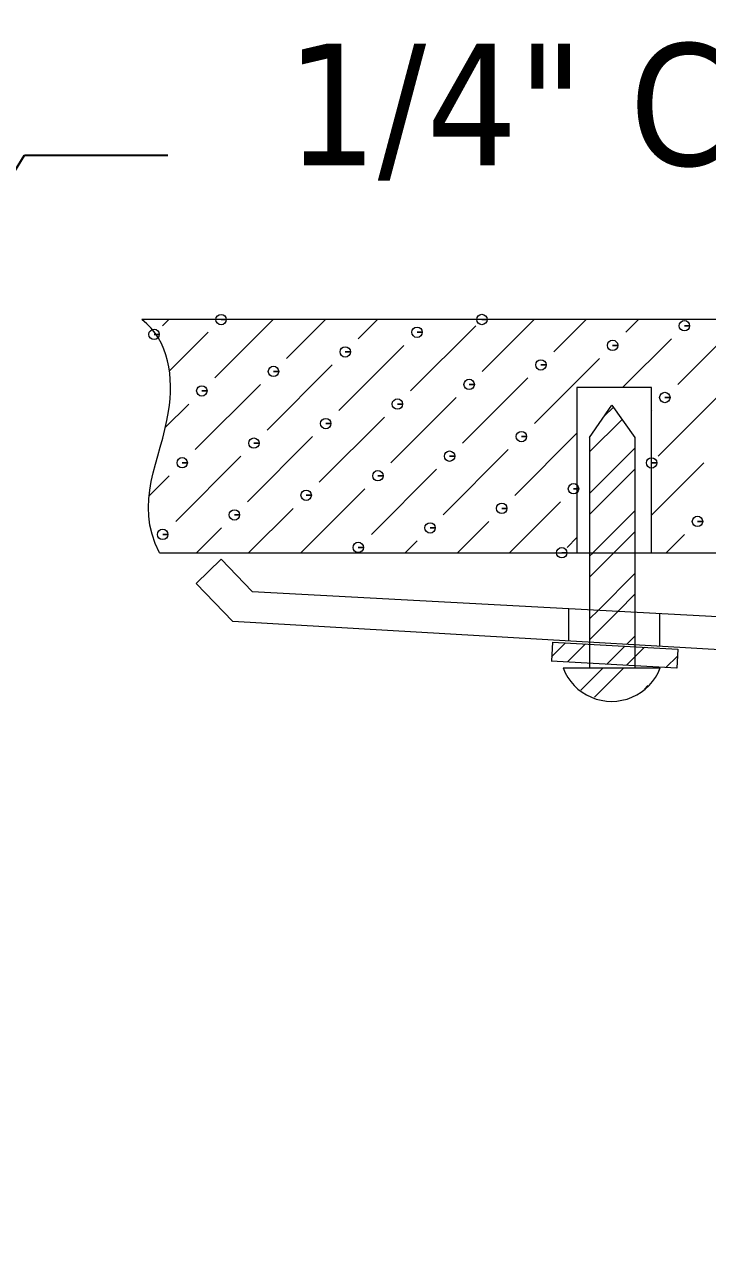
# Model space of a CAD drawing. Header units: millimetres. Extents: x 307 to 1784, y 295 to 1332.
# Drawn here: x 743.2 to 771.8, y 804 to 855.9 of the extents above; entities that cross this region are included whole.
import ezdxf

# ---------------------------------------------------------------- set-up
doc = ezdxf.new("R2010")
doc.units = ezdxf.units.MM
doc.linetypes.add('ACAD_ISO02W100', pattern=[15, 12, -3])
for name, color, linetype, lineweight in [('尺寸標注', 1, 'Continuous', 30), ('文字', 3, 'Continuous', 30), ('細實線', 1, 'Continuous', 13), ('虚线', 2, 'ACAD_ISO02W100', 30)]:
    doc.layers.add(name, color=color, linetype=linetype, lineweight=lineweight)
doc.styles.add('DIM', font='txt.shx', dxfattribs={"width": 0.7, "bigfont": 'chineset.shx'})
doc.styles.get("Standard").update_dxf_attribs({"font": 'arial.ttf'})
doc.dimstyles.new('mm+in', dxfattribs={"dimscale": 3, "dimtxt": 5, "dimasz": 3.5, "dimexe": 1.25, "dimexo": 0.625, "dimgap": 2, "dimtad": 1, "dimtoh": 1, "dimtxsty": 'DIM', "dimcen": 0, "dimclrd": 1, "dimclre": 256, "dimclrt": 3, "dimadec": 0, "dimazin": 0, "dimtfac": 1, "dimtmove": 0, "dimatfit": 3, "dimfxl": 1, "dimlwd": -1, "dimarcsym": 0})
doc.dimstyles.new('mm+in(开孔纸尺寸)', dxfattribs={"dimscale": 3, "dimtxt": 3.8, "dimasz": 2, "dimexe": 1.25, "dimexo": 0.625, "dimgap": 2, "dimtad": 1, "dimtxsty": 'DIM', "dimcen": 0, "dimclrd": 256, "dimclre": 256, "dimclrt": 3, "dimadec": 0, "dimazin": 0, "dimtfac": 1, "dimtmove": 0, "dimatfit": 1, "dimfxl": 1, "dimlwd": -1, "dimarcsym": 0})

# ---------------------------------------------------------------- blocks, each defined once
blk = doc.blocks.new('*D25')
at = {"layer": 'Defpoints', "color": 0}
for p in [(689.032, 971.518), (1474.332, 971.518), (1474.332, 622.848)]:
    blk.add_point(p, dxfattribs=at)
at = {"layer": '尺寸標注', "lineweight": -2}
for p, q in [((689.032, 969.643), (689.032, 619.098)), ((1474.332, 969.643), (1474.332, 619.098))]:
    blk.add_line(p, q, dxfattribs=at)
at = {"layer": '尺寸標注'}
blk.add_line((695.032, 622.848), (1468.332, 622.848), dxfattribs=at)
for points in [[(695.032, 623.848), (695.032, 621.848), (689.032, 622.848)], [(1468.332, 621.848), (1468.332, 623.848), (1474.332, 622.848)]]:
    blk.add_solid(points, dxfattribs=at)
at = {"layer": '尺寸標注', "color": 3, "insert": (1081.682, 635.498), "char_height": 11.4, "attachment_point": 5, "style": 'DIM'}
blk.add_mtext('785,3mm [30 15/16"]', dxfattribs=at)
blk = doc.blocks.new('*D26')
at = {"layer": 'Defpoints', "color": 0}
for p in [(695.382, 971.518), (1467.982, 971.518), (1467.982, 651.77)]:
    blk.add_point(p, dxfattribs=at)
at = {"layer": '尺寸標注', "lineweight": -2}
for p, q in [((695.382, 969.643), (695.382, 648.02)), ((1467.982, 969.643), (1467.982, 648.02))]:
    blk.add_line(p, q, dxfattribs=at)
at = {"layer": '尺寸標注'}
blk.add_line((701.382, 651.77), (1461.982, 651.77), dxfattribs=at)
for points in [[(701.382, 652.77), (701.382, 650.77), (695.382, 651.77)], [(1461.982, 650.77), (1461.982, 652.77), (1467.982, 651.77)]]:
    blk.add_solid(points, dxfattribs=at)
at = {"layer": '尺寸標注', "color": 3, "insert": (1081.682, 664.42), "char_height": 11.4, "attachment_point": 5, "style": 'DIM'}
blk.add_mtext('772,6mm [30 7/16"]', dxfattribs=at)
blk = doc.blocks.new('*D27')
at = {"layer": 'Defpoints', "color": 0}
for p in [(1088.302, 1188.968), (601.869, 754.068), (1088.302, 754.068)]:
    blk.add_point(p, dxfattribs=at)
at = {"layer": '尺寸標注', "lineweight": -2}
for p, q in [((1086.427, 1188.968), (598.119, 1188.968)), ((1086.427, 754.068), (598.119, 754.068))]:
    blk.add_line(p, q, dxfattribs=at)
at = {"layer": '尺寸標注'}
blk.add_line((601.869, 1182.968), (601.869, 760.068), dxfattribs=at)
for points in [[(602.869, 1182.968), (600.869, 1182.968), (601.869, 1188.968)], [(600.869, 760.068), (602.869, 760.068), (601.869, 754.068)]]:
    blk.add_solid(points, dxfattribs=at)
at = {"layer": '尺寸標注', "color": 3, "insert": (589.219, 971.518), "char_height": 11.4, "attachment_point": 5, "rotation": 90, "style": 'DIM'}
blk.add_mtext('434,9mm [17 1/8"]', dxfattribs=at)
blk = doc.blocks.new('*D28')
at = {"layer": 'Defpoints', "color": 0}
for p in [(1081.682, 1182.618), (629.142, 760.418), (1081.682, 760.418)]:
    blk.add_point(p, dxfattribs=at)
at = {"layer": '尺寸標注', "lineweight": -2}
for p, q in [((1079.807, 1182.618), (625.392, 1182.618)), ((1079.807, 760.418), (625.392, 760.418))]:
    blk.add_line(p, q, dxfattribs=at)
at = {"layer": '尺寸標注'}
blk.add_line((629.142, 1176.618), (629.142, 766.418), dxfattribs=at)
for points in [[(630.142, 1176.618), (628.142, 1176.618), (629.142, 1182.618)], [(628.142, 766.418), (630.142, 766.418), (629.142, 760.418)]]:
    blk.add_solid(points, dxfattribs=at)
at = {"layer": '尺寸標注', "color": 3, "insert": (616.492, 971.518), "char_height": 11.4, "attachment_point": 5, "rotation": 90, "style": 'DIM'}
blk.add_mtext('422,2mm [16 5/8"]', dxfattribs=at)
blk = doc.blocks.new('*D30')
at = {"layer": 'Defpoints', "color": 0}
for p in [(715.382, 969.015), (1081.682, 805.4), (1081.682, 712.267)]:
    blk.add_point(p, dxfattribs=at)
at = {"layer": '尺寸標注', "lineweight": -2}
for p, q in [((715.382, 967.14), (715.382, 708.517)), ((1081.682, 803.525), (1081.682, 708.517))]:
    blk.add_line(p, q, dxfattribs=at)
at = {"layer": '尺寸標注'}
blk.add_line((721.382, 712.267), (1075.682, 712.267), dxfattribs=at)
for points in [[(721.382, 713.267), (721.382, 711.267), (715.382, 712.267)], [(1075.682, 711.267), (1075.682, 713.267), (1081.682, 712.267)]]:
    blk.add_solid(points, dxfattribs=at)
at = {"layer": '尺寸標注', "color": 3, "insert": (898.532, 724.917), "char_height": 11.4, "attachment_point": 5, "style": 'DIM'}
blk.add_mtext('366,3mm [14 7/16"]', dxfattribs=at)
blk = doc.blocks.new('*D37')
at = {"layer": 'Defpoints', "color": 0}
for p in [(1081.682, 1176.178), (659.813, 766.678), (1081.682, 766.678)]:
    blk.add_point(p, dxfattribs=at)
at = {"layer": '尺寸標注', "lineweight": -2}
for p, q in [((1079.807, 1176.178), (656.063, 1176.178)), ((1079.807, 766.678), (656.063, 766.678))]:
    blk.add_line(p, q, dxfattribs=at)
at = {"layer": '尺寸標注'}
blk.add_line((659.813, 1170.178), (659.813, 772.678), dxfattribs=at)
for points in [[(660.813, 1170.178), (658.813, 1170.178), (659.813, 1176.178)], [(658.813, 772.678), (660.813, 772.678), (659.813, 766.678)]]:
    blk.add_solid(points, dxfattribs=at)
at = {"layer": '尺寸標注', "color": 3, "insert": (647.163, 971.428), "char_height": 11.4, "attachment_point": 5, "rotation": 90, "style": 'DIM'}
blk.add_mtext('409,5mm [16 1/8"]', dxfattribs=at)
blk = doc.blocks.new('*D38')
at = {"layer": 'Defpoints', "color": 0}
for p in [(701.732, 971.428), (1461.632, 971.428), (1461.632, 678.866)]:
    blk.add_point(p, dxfattribs=at)
at = {"layer": '尺寸標注', "lineweight": -2}
for p, q in [((701.732, 969.553), (701.732, 675.116)), ((1461.632, 969.553), (1461.632, 675.116))]:
    blk.add_line(p, q, dxfattribs=at)
at = {"layer": '尺寸標注'}
blk.add_line((707.732, 678.866), (1455.632, 678.866), dxfattribs=at)
for points in [[(707.732, 679.866), (707.732, 677.866), (701.732, 678.866)], [(1455.632, 677.866), (1455.632, 679.866), (1461.632, 678.866)]]:
    blk.add_solid(points, dxfattribs=at)
at = {"layer": '尺寸標注', "color": 3, "insert": (1081.682, 691.516), "char_height": 11.4, "attachment_point": 5, "style": 'DIM'}
blk.add_mtext('759,9mm [29 15/16"]', dxfattribs=at)

msp = doc.modelspace()

# ---------------------------------------------------------------- linework, layer by layer
msp.add_arc((790.493, 854.457), 97.45, 183.92536, 266.30008)
at = {"layer": '文字'}
msp.add_lwpolyline([(1378.339, 1173.062, 0.016145), (1281.882, 1176.178), (881.482, 1176.178, 0.016145), (785.024, 1173.062, 0.375749), (705.942, 1094.291, 0.034269), (705.942, 848.565, 0.375749), (785.024, 769.793, 0.016145), (881.482, 766.678), (1281.882, 766.678, 0.016145), (1378.339, 769.793, 0.375749), (1457.421, 848.565, 0.034269), (1457.421, 1094.291, 0.375749)], format="xyb", close=True, dxfattribs=at)
at = {"layer": '細實線', "lineweight": 9}
for points, knots in [([(748.826, 833.733), (747.723, 835.856), (748.888, 837.605), (749.206, 839.657), (749.206, 839.657), (749.424, 841.067), (749.241, 842.62), (748.091, 843.507)], [0, 0, 0, 0, 0.333333, 0.333333, 0.333333, 0.333333, 1, 1, 1, 1]), ([(751.404, 843.508), (751.404, 843.508), (751.622, 843.508), (751.622, 843.508), (751.622, 843.508), (751.622, 843.629), (751.524, 843.726), (751.404, 843.726), (751.404, 843.726), (751.284, 843.726), (751.185, 843.629), (751.185, 843.508), (751.185, 843.508), (751.185, 843.388), (751.284, 843.29), (751.404, 843.29), (751.404, 843.29), (751.524, 843.29), (751.622, 843.388), (751.622, 843.508), (751.622, 843.508), (751.622, 843.508), (751.404, 843.508), (751.404, 843.508)], [0, 0, 0, 0, 0.142857, 0.142857, 0.142857, 0.142857, 0.285714, 0.285714, 0.285714, 0.285714, 0.428571, 0.428571, 0.428571, 0.428571, 0.571429, 0.571429, 0.571429, 0.571429, 0.714286, 0.714286, 0.714286, 0.714286, 1, 1, 1, 1]), ([(762.335, 843.509), (762.335, 843.509), (762.553, 843.509), (762.553, 843.509), (762.553, 843.509), (762.553, 843.629), (762.455, 843.727), (762.335, 843.727), (762.335, 843.727), (762.215, 843.727), (762.117, 843.629), (762.117, 843.509), (762.117, 843.509), (762.117, 843.389), (762.215, 843.291), (762.335, 843.291), (762.335, 843.291), (762.455, 843.291), (762.553, 843.389), (762.553, 843.509), (762.553, 843.509), (762.553, 843.509), (762.335, 843.509), (762.335, 843.509)], [0, 0, 0, 0, 0.142857, 0.142857, 0.142857, 0.142857, 0.285714, 0.285714, 0.285714, 0.285714, 0.428571, 0.428571, 0.428571, 0.428571, 0.571429, 0.571429, 0.571429, 0.571429, 0.714286, 0.714286, 0.714286, 0.714286, 1, 1, 1, 1]), ([(770.819, 843.249), (770.819, 843.249), (771.038, 843.249), (771.038, 843.249), (771.038, 843.249), (771.038, 843.369), (770.94, 843.467), (770.819, 843.467), (770.819, 843.467), (770.7, 843.467), (770.602, 843.369), (770.602, 843.249), (770.602, 843.249), (770.602, 843.128), (770.7, 843.031), (770.819, 843.031), (770.819, 843.031), (770.94, 843.031), (771.038, 843.128), (771.038, 843.249), (771.038, 843.249), (771.038, 843.249), (770.819, 843.249), (770.819, 843.249)], [0, 0, 0, 0, 0.142857, 0.142857, 0.142857, 0.142857, 0.285714, 0.285714, 0.285714, 0.285714, 0.428571, 0.428571, 0.428571, 0.428571, 0.571429, 0.571429, 0.571429, 0.571429, 0.714286, 0.714286, 0.714286, 0.714286, 1, 1, 1, 1]), ([(748.598, 842.888), (748.598, 842.888), (748.816, 842.888), (748.816, 842.888), (748.816, 842.888), (748.816, 843.008), (748.718, 843.106), (748.598, 843.106), (748.598, 843.106), (748.478, 843.106), (748.38, 843.008), (748.38, 842.888), (748.38, 842.888), (748.38, 842.768), (748.478, 842.67), (748.598, 842.67), (748.598, 842.67), (748.718, 842.67), (748.816, 842.768), (748.816, 842.888), (748.816, 842.888), (748.816, 842.888), (748.598, 842.888), (748.598, 842.888)], [0, 0, 0, 0, 0.142857, 0.142857, 0.142857, 0.142857, 0.285714, 0.285714, 0.285714, 0.285714, 0.428571, 0.428571, 0.428571, 0.428571, 0.571429, 0.571429, 0.571429, 0.571429, 0.714286, 0.714286, 0.714286, 0.714286, 1, 1, 1, 1]), ([(759.616, 842.975), (759.616, 842.975), (759.834, 842.975), (759.834, 842.975), (759.834, 842.975), (759.834, 843.095), (759.736, 843.193), (759.616, 843.193), (759.616, 843.193), (759.496, 843.193), (759.398, 843.095), (759.398, 842.975), (759.398, 842.975), (759.398, 842.855), (759.496, 842.757), (759.616, 842.757), (759.616, 842.757), (759.736, 842.757), (759.834, 842.855), (759.834, 842.975), (759.834, 842.975), (759.834, 842.975), (759.616, 842.975), (759.616, 842.975)], [0, 0, 0, 0, 0.142857, 0.142857, 0.142857, 0.142857, 0.285714, 0.285714, 0.285714, 0.285714, 0.428571, 0.428571, 0.428571, 0.428571, 0.571429, 0.571429, 0.571429, 0.571429, 0.714286, 0.714286, 0.714286, 0.714286, 1, 1, 1, 1]), ([(767.813, 842.427), (767.813, 842.427), (768.031, 842.427), (768.031, 842.427), (768.031, 842.427), (768.031, 842.547), (767.933, 842.645), (767.813, 842.645), (767.813, 842.645), (767.693, 842.645), (767.595, 842.547), (767.595, 842.427), (767.595, 842.427), (767.595, 842.307), (767.693, 842.209), (767.813, 842.209), (767.813, 842.209), (767.933, 842.209), (768.031, 842.307), (768.031, 842.427), (768.031, 842.427), (768.031, 842.427), (767.813, 842.427), (767.813, 842.427)], [0, 0, 0, 0, 0.142857, 0.142857, 0.142857, 0.142857, 0.285714, 0.285714, 0.285714, 0.285714, 0.428571, 0.428571, 0.428571, 0.428571, 0.571429, 0.571429, 0.571429, 0.571429, 0.714286, 0.714286, 0.714286, 0.714286, 1, 1, 1, 1]), ([(756.609, 842.153), (756.609, 842.153), (756.827, 842.153), (756.827, 842.153), (756.827, 842.153), (756.827, 842.273), (756.73, 842.371), (756.609, 842.371), (756.609, 842.371), (756.489, 842.371), (756.391, 842.273), (756.391, 842.153), (756.391, 842.153), (756.391, 842.033), (756.489, 841.935), (756.609, 841.935), (756.609, 841.935), (756.73, 841.935), (756.827, 842.033), (756.827, 842.153), (756.827, 842.153), (756.827, 842.153), (756.609, 842.153), (756.609, 842.153)], [0, 0, 0, 0, 0.142857, 0.142857, 0.142857, 0.142857, 0.285714, 0.285714, 0.285714, 0.285714, 0.428571, 0.428571, 0.428571, 0.428571, 0.571429, 0.571429, 0.571429, 0.571429, 0.714286, 0.714286, 0.714286, 0.714286, 1, 1, 1, 1]), ([(753.603, 841.335), (753.603, 841.335), (753.821, 841.335), (753.821, 841.335), (753.821, 841.335), (753.821, 841.456), (753.723, 841.554), (753.603, 841.554), (753.603, 841.554), (753.483, 841.554), (753.385, 841.456), (753.385, 841.335), (753.385, 841.335), (753.385, 841.215), (753.483, 841.118), (753.603, 841.118), (753.603, 841.118), (753.723, 841.118), (753.821, 841.215), (753.821, 841.335), (753.821, 841.335), (753.821, 841.335), (753.603, 841.335), (753.603, 841.335)], [0, 0, 0, 0, 0.142857, 0.142857, 0.142857, 0.142857, 0.285714, 0.285714, 0.285714, 0.285714, 0.428571, 0.428571, 0.428571, 0.428571, 0.571429, 0.571429, 0.571429, 0.571429, 0.714286, 0.714286, 0.714286, 0.714286, 1, 1, 1, 1]), ([(764.808, 841.608), (764.808, 841.608), (765.026, 841.608), (765.026, 841.608), (765.026, 841.608), (765.026, 841.728), (764.928, 841.825), (764.808, 841.825), (764.808, 841.825), (764.688, 841.825), (764.59, 841.728), (764.59, 841.608), (764.59, 841.608), (764.59, 841.487), (764.688, 841.389), (764.808, 841.389), (764.808, 841.389), (764.928, 841.389), (765.026, 841.487), (765.026, 841.608), (765.026, 841.608), (765.026, 841.608), (764.808, 841.608), (764.808, 841.608)], [0, 0, 0, 0, 0.142857, 0.142857, 0.142857, 0.142857, 0.285714, 0.285714, 0.285714, 0.285714, 0.428571, 0.428571, 0.428571, 0.428571, 0.571429, 0.571429, 0.571429, 0.571429, 0.714286, 0.714286, 0.714286, 0.714286, 1, 1, 1, 1]), ([(761.802, 840.788), (761.802, 840.788), (762.019, 840.788), (762.019, 840.788), (762.019, 840.788), (762.019, 840.908), (761.922, 841.006), (761.802, 841.006), (761.802, 841.006), (761.681, 841.006), (761.583, 840.908), (761.583, 840.788), (761.583, 840.788), (761.583, 840.668), (761.681, 840.57), (761.802, 840.57), (761.802, 840.57), (761.922, 840.57), (762.019, 840.668), (762.019, 840.788), (762.019, 840.788), (762.019, 840.788), (761.802, 840.788), (761.802, 840.788)], [0, 0, 0, 0, 0.142857, 0.142857, 0.142857, 0.142857, 0.285714, 0.285714, 0.285714, 0.285714, 0.428571, 0.428571, 0.428571, 0.428571, 0.571429, 0.571429, 0.571429, 0.571429, 0.714286, 0.714286, 0.714286, 0.714286, 1, 1, 1, 1]), ([(750.598, 840.516), (750.598, 840.516), (750.816, 840.516), (750.816, 840.516), (750.816, 840.516), (750.816, 840.636), (750.718, 840.734), (750.598, 840.734), (750.598, 840.734), (750.478, 840.734), (750.38, 840.636), (750.38, 840.516), (750.38, 840.516), (750.38, 840.396), (750.478, 840.298), (750.598, 840.298), (750.598, 840.298), (750.718, 840.298), (750.816, 840.396), (750.816, 840.516), (750.816, 840.516), (750.816, 840.516), (750.598, 840.516), (750.598, 840.516)], [0, 0, 0, 0, 0.142857, 0.142857, 0.142857, 0.142857, 0.285714, 0.285714, 0.285714, 0.285714, 0.428571, 0.428571, 0.428571, 0.428571, 0.571429, 0.571429, 0.571429, 0.571429, 0.714286, 0.714286, 0.714286, 0.714286, 1, 1, 1, 1]), ([(770, 840.242), (770, 840.242), (770.218, 840.242), (770.218, 840.242), (770.218, 840.242), (770.218, 840.362), (770.12, 840.46), (770, 840.46), (770, 840.46), (769.88, 840.46), (769.782, 840.362), (769.782, 840.242), (769.782, 840.242), (769.782, 840.122), (769.88, 840.024), (770, 840.024), (770, 840.024), (770.12, 840.024), (770.218, 840.122), (770.218, 840.242), (770.218, 840.242), (770.218, 840.242), (770, 840.242), (770, 840.242)], [0, 0, 0, 0, 0.142857, 0.142857, 0.142857, 0.142857, 0.285714, 0.285714, 0.285714, 0.285714, 0.428571, 0.428571, 0.428571, 0.428571, 0.571429, 0.571429, 0.571429, 0.571429, 0.714286, 0.714286, 0.714286, 0.714286, 1, 1, 1, 1]), ([(758.795, 839.968), (758.795, 839.968), (759.013, 839.968), (759.013, 839.968), (759.013, 839.968), (759.013, 840.088), (758.915, 840.186), (758.795, 840.186), (758.795, 840.186), (758.675, 840.186), (758.577, 840.088), (758.577, 839.968), (758.577, 839.968), (758.577, 839.848), (758.675, 839.75), (758.795, 839.75), (758.795, 839.75), (758.915, 839.75), (759.013, 839.848), (759.013, 839.968), (759.013, 839.968), (759.013, 839.968), (758.795, 839.968), (758.795, 839.968)], [0, 0, 0, 0, 0.142857, 0.142857, 0.142857, 0.142857, 0.285714, 0.285714, 0.285714, 0.285714, 0.428571, 0.428571, 0.428571, 0.428571, 0.571429, 0.571429, 0.571429, 0.571429, 0.714286, 0.714286, 0.714286, 0.714286, 1, 1, 1, 1]), ([(755.79, 839.149), (755.79, 839.149), (756.008, 839.149), (756.008, 839.149), (756.008, 839.149), (756.008, 839.268), (755.91, 839.367), (755.79, 839.367), (755.79, 839.367), (755.669, 839.367), (755.571, 839.268), (755.571, 839.149), (755.571, 839.149), (755.571, 839.028), (755.669, 838.93), (755.79, 838.93), (755.79, 838.93), (755.91, 838.93), (756.008, 839.028), (756.008, 839.149), (756.008, 839.149), (756.008, 839.149), (755.79, 839.149), (755.79, 839.149)], [0, 0, 0, 0, 0.142857, 0.142857, 0.142857, 0.142857, 0.285714, 0.285714, 0.285714, 0.285714, 0.428571, 0.428571, 0.428571, 0.428571, 0.571429, 0.571429, 0.571429, 0.571429, 0.714286, 0.714286, 0.714286, 0.714286, 1, 1, 1, 1]), ([(763.988, 838.603), (763.988, 838.603), (764.207, 838.603), (764.207, 838.603), (764.207, 838.603), (764.207, 838.723), (764.109, 838.821), (763.988, 838.821), (763.988, 838.821), (763.868, 838.821), (763.771, 838.723), (763.771, 838.603), (763.771, 838.603), (763.771, 838.483), (763.868, 838.385), (763.988, 838.385), (763.988, 838.385), (764.109, 838.385), (764.207, 838.483), (764.207, 838.603), (764.207, 838.603), (764.207, 838.603), (763.988, 838.603), (763.988, 838.603)], [0, 0, 0, 0, 0.142857, 0.142857, 0.142857, 0.142857, 0.285714, 0.285714, 0.285714, 0.285714, 0.428571, 0.428571, 0.428571, 0.428571, 0.571429, 0.571429, 0.571429, 0.571429, 0.714286, 0.714286, 0.714286, 0.714286, 1, 1, 1, 1]), ([(752.783, 838.329), (752.783, 838.329), (753.001, 838.329), (753.001, 838.329), (753.001, 838.329), (753.001, 838.449), (752.904, 838.547), (752.783, 838.547), (752.783, 838.547), (752.663, 838.547), (752.566, 838.449), (752.566, 838.329), (752.566, 838.329), (752.566, 838.209), (752.663, 838.111), (752.783, 838.111), (752.783, 838.111), (752.904, 838.111), (753.001, 838.209), (753.001, 838.329), (753.001, 838.329), (753.001, 838.329), (752.783, 838.329), (752.783, 838.329)], [0, 0, 0, 0, 0.142857, 0.142857, 0.142857, 0.142857, 0.285714, 0.285714, 0.285714, 0.285714, 0.428571, 0.428571, 0.428571, 0.428571, 0.571429, 0.571429, 0.571429, 0.571429, 0.714286, 0.714286, 0.714286, 0.714286, 1, 1, 1, 1]), ([(749.777, 837.509), (749.777, 837.509), (749.995, 837.509), (749.995, 837.509), (749.995, 837.509), (749.995, 837.629), (749.897, 837.727), (749.777, 837.727), (749.777, 837.727), (749.657, 837.727), (749.559, 837.629), (749.559, 837.509), (749.559, 837.509), (749.559, 837.389), (749.657, 837.291), (749.777, 837.291), (749.777, 837.291), (749.897, 837.291), (749.995, 837.389), (749.995, 837.509), (749.995, 837.509), (749.995, 837.509), (749.777, 837.509), (749.777, 837.509)], [0, 0, 0, 0, 0.142857, 0.142857, 0.142857, 0.142857, 0.285714, 0.285714, 0.285714, 0.285714, 0.428571, 0.428571, 0.428571, 0.428571, 0.571429, 0.571429, 0.571429, 0.571429, 0.714286, 0.714286, 0.714286, 0.714286, 1, 1, 1, 1]), ([(760.982, 837.781), (760.982, 837.781), (761.2, 837.781), (761.2, 837.781), (761.2, 837.781), (761.2, 837.901), (761.102, 837.999), (760.982, 837.999), (760.982, 837.999), (760.862, 837.999), (760.764, 837.901), (760.764, 837.781), (760.764, 837.781), (760.764, 837.661), (760.862, 837.563), (760.982, 837.563), (760.982, 837.563), (761.102, 837.563), (761.2, 837.661), (761.2, 837.781), (761.2, 837.781), (761.2, 837.781), (760.982, 837.781), (760.982, 837.781)], [0, 0, 0, 0, 0.142857, 0.142857, 0.142857, 0.142857, 0.285714, 0.285714, 0.285714, 0.285714, 0.428571, 0.428571, 0.428571, 0.428571, 0.571429, 0.571429, 0.571429, 0.571429, 0.714286, 0.714286, 0.714286, 0.714286, 1, 1, 1, 1]), ([(769.445, 837.5), (769.445, 837.5), (769.664, 837.5), (769.664, 837.5), (769.664, 837.5), (769.664, 837.62), (769.565, 837.718), (769.445, 837.718), (769.445, 837.718), (769.325, 837.718), (769.227, 837.62), (769.227, 837.5), (769.227, 837.5), (769.227, 837.38), (769.325, 837.282), (769.445, 837.282), (769.445, 837.282), (769.565, 837.282), (769.664, 837.38), (769.664, 837.5), (769.664, 837.5), (769.664, 837.5), (769.445, 837.5), (769.445, 837.5)], [0, 0, 0, 0, 0.142857, 0.142857, 0.142857, 0.142857, 0.285714, 0.285714, 0.285714, 0.285714, 0.428571, 0.428571, 0.428571, 0.428571, 0.571429, 0.571429, 0.571429, 0.571429, 0.714286, 0.714286, 0.714286, 0.714286, 1, 1, 1, 1]), ([(757.977, 836.963), (757.977, 836.963), (758.195, 836.963), (758.195, 836.963), (758.195, 836.963), (758.195, 837.084), (758.097, 837.182), (757.977, 837.182), (757.977, 837.182), (757.857, 837.182), (757.759, 837.084), (757.759, 836.963), (757.759, 836.963), (757.759, 836.843), (757.857, 836.745), (757.977, 836.745), (757.977, 836.745), (758.097, 836.745), (758.195, 836.843), (758.195, 836.963), (758.195, 836.963), (758.195, 836.963), (757.977, 836.963), (757.977, 836.963)], [0, 0, 0, 0, 0.142857, 0.142857, 0.142857, 0.142857, 0.285714, 0.285714, 0.285714, 0.285714, 0.428571, 0.428571, 0.428571, 0.428571, 0.571429, 0.571429, 0.571429, 0.571429, 0.714286, 0.714286, 0.714286, 0.714286, 1, 1, 1, 1]), ([(754.97, 836.142), (754.97, 836.142), (755.188, 836.142), (755.188, 836.142), (755.188, 836.142), (755.188, 836.262), (755.09, 836.36), (754.97, 836.36), (754.97, 836.36), (754.85, 836.36), (754.752, 836.262), (754.752, 836.142), (754.752, 836.142), (754.752, 836.022), (754.85, 835.924), (754.97, 835.924), (754.97, 835.924), (755.09, 835.924), (755.188, 836.022), (755.188, 836.142), (755.188, 836.142), (755.188, 836.142), (754.97, 836.142), (754.97, 836.142)], [0, 0, 0, 0, 0.142857, 0.142857, 0.142857, 0.142857, 0.285714, 0.285714, 0.285714, 0.285714, 0.428571, 0.428571, 0.428571, 0.428571, 0.571429, 0.571429, 0.571429, 0.571429, 0.714286, 0.714286, 0.714286, 0.714286, 1, 1, 1, 1]), ([(766.174, 836.416), (766.174, 836.416), (766.392, 836.416), (766.392, 836.416), (766.392, 836.416), (766.392, 836.536), (766.294, 836.634), (766.174, 836.634), (766.174, 836.634), (766.054, 836.634), (765.956, 836.536), (765.956, 836.416), (765.956, 836.416), (765.956, 836.296), (766.054, 836.198), (766.174, 836.198), (766.174, 836.198), (766.294, 836.198), (766.392, 836.296), (766.392, 836.416), (766.392, 836.416), (766.392, 836.416), (766.174, 836.416), (766.174, 836.416)], [0, 0, 0, 0, 0.142857, 0.142857, 0.142857, 0.142857, 0.285714, 0.285714, 0.285714, 0.285714, 0.428571, 0.428571, 0.428571, 0.428571, 0.571429, 0.571429, 0.571429, 0.571429, 0.714286, 0.714286, 0.714286, 0.714286, 1, 1, 1, 1]), ([(763.167, 835.596), (763.167, 835.596), (763.385, 835.596), (763.385, 835.596), (763.385, 835.596), (763.385, 835.716), (763.287, 835.814), (763.167, 835.814), (763.167, 835.814), (763.047, 835.814), (762.949, 835.716), (762.949, 835.596), (762.949, 835.596), (762.949, 835.476), (763.047, 835.378), (763.167, 835.378), (763.167, 835.378), (763.287, 835.378), (763.385, 835.476), (763.385, 835.596), (763.385, 835.596), (763.385, 835.596), (763.167, 835.596), (763.167, 835.596)], [0, 0, 0, 0, 0.142857, 0.142857, 0.142857, 0.142857, 0.285714, 0.285714, 0.285714, 0.285714, 0.428571, 0.428571, 0.428571, 0.428571, 0.571429, 0.571429, 0.571429, 0.571429, 0.714286, 0.714286, 0.714286, 0.714286, 1, 1, 1, 1]), ([(751.963, 835.322), (751.963, 835.322), (752.181, 835.322), (752.181, 835.322), (752.181, 835.322), (752.181, 835.442), (752.083, 835.54), (751.963, 835.54), (751.963, 835.54), (751.843, 835.54), (751.745, 835.442), (751.745, 835.322), (751.745, 835.322), (751.745, 835.202), (751.843, 835.104), (751.963, 835.104), (751.963, 835.104), (752.083, 835.104), (752.181, 835.202), (752.181, 835.322), (752.181, 835.322), (752.181, 835.322), (751.963, 835.322), (751.963, 835.322)], [0, 0, 0, 0, 0.142857, 0.142857, 0.142857, 0.142857, 0.285714, 0.285714, 0.285714, 0.285714, 0.428571, 0.428571, 0.428571, 0.428571, 0.571429, 0.571429, 0.571429, 0.571429, 0.714286, 0.714286, 0.714286, 0.714286, 1, 1, 1, 1]), ([(771.367, 835.05), (771.367, 835.05), (771.585, 835.05), (771.585, 835.05), (771.585, 835.05), (771.585, 835.17), (771.488, 835.268), (771.367, 835.268), (771.367, 835.268), (771.247, 835.268), (771.149, 835.17), (771.149, 835.05), (771.149, 835.05), (771.149, 834.93), (771.247, 834.832), (771.367, 834.832), (771.367, 834.832), (771.488, 834.832), (771.585, 834.93), (771.585, 835.05), (771.585, 835.05), (771.585, 835.05), (771.367, 835.05), (771.367, 835.05)], [0, 0, 0, 0, 0.142857, 0.142857, 0.142857, 0.142857, 0.285714, 0.285714, 0.285714, 0.285714, 0.428571, 0.428571, 0.428571, 0.428571, 0.571429, 0.571429, 0.571429, 0.571429, 0.714286, 0.714286, 0.714286, 0.714286, 1, 1, 1, 1]), ([(748.959, 834.503), (748.959, 834.503), (749.176, 834.503), (749.176, 834.503), (749.176, 834.503), (749.176, 834.623), (749.079, 834.72), (748.959, 834.72), (748.959, 834.72), (748.838, 834.72), (748.74, 834.623), (748.74, 834.503), (748.74, 834.503), (748.74, 834.382), (748.838, 834.284), (748.959, 834.284), (748.959, 834.284), (749.079, 834.284), (749.176, 834.382), (749.176, 834.503), (749.176, 834.503), (749.176, 834.503), (748.959, 834.503), (748.959, 834.503)], [0, 0, 0, 0, 0.142857, 0.142857, 0.142857, 0.142857, 0.285714, 0.285714, 0.285714, 0.285714, 0.428571, 0.428571, 0.428571, 0.428571, 0.571429, 0.571429, 0.571429, 0.571429, 0.714286, 0.714286, 0.714286, 0.714286, 1, 1, 1, 1]), ([(760.162, 834.777), (760.162, 834.777), (760.38, 834.777), (760.38, 834.777), (760.38, 834.777), (760.38, 834.896), (760.282, 834.994), (760.162, 834.994), (760.162, 834.994), (760.042, 834.994), (759.944, 834.896), (759.944, 834.777), (759.944, 834.777), (759.944, 834.656), (760.042, 834.558), (760.162, 834.558), (760.162, 834.558), (760.282, 834.558), (760.38, 834.656), (760.38, 834.777), (760.38, 834.777), (760.38, 834.777), (760.162, 834.777), (760.162, 834.777)], [0, 0, 0, 0, 0.142857, 0.142857, 0.142857, 0.142857, 0.285714, 0.285714, 0.285714, 0.285714, 0.428571, 0.428571, 0.428571, 0.428571, 0.571429, 0.571429, 0.571429, 0.571429, 0.714286, 0.714286, 0.714286, 0.714286, 1, 1, 1, 1]), ([(757.156, 833.957), (757.156, 833.957), (757.373, 833.957), (757.373, 833.957), (757.373, 833.957), (757.373, 834.077), (757.276, 834.175), (757.156, 834.175), (757.156, 834.175), (757.035, 834.175), (756.938, 834.077), (756.938, 833.957), (756.938, 833.957), (756.938, 833.837), (757.035, 833.739), (757.156, 833.739), (757.156, 833.739), (757.276, 833.739), (757.373, 833.837), (757.373, 833.957), (757.373, 833.957), (757.373, 833.957), (757.156, 833.957), (757.156, 833.957)], [0, 0, 0, 0, 0.142857, 0.142857, 0.142857, 0.142857, 0.285714, 0.285714, 0.285714, 0.285714, 0.428571, 0.428571, 0.428571, 0.428571, 0.571429, 0.571429, 0.571429, 0.571429, 0.714286, 0.714286, 0.714286, 0.714286, 1, 1, 1, 1]), ([(765.678, 833.733), (765.678, 833.733), (765.896, 833.733), (765.896, 833.733), (765.896, 833.733), (765.896, 833.853), (765.798, 833.951), (765.678, 833.951), (765.678, 833.951), (765.558, 833.951), (765.46, 833.853), (765.46, 833.733), (765.46, 833.733), (765.46, 833.613), (765.558, 833.515), (765.678, 833.515), (765.678, 833.515), (765.798, 833.515), (765.896, 833.613), (765.896, 833.733), (765.896, 833.733), (765.896, 833.733), (765.678, 833.733), (765.678, 833.733)], [0, 0, 0, 0, 0.142857, 0.142857, 0.142857, 0.142857, 0.285714, 0.285714, 0.285714, 0.285714, 0.428571, 0.428571, 0.428571, 0.428571, 0.571429, 0.571429, 0.571429, 0.571429, 0.714286, 0.714286, 0.714286, 0.714286, 1, 1, 1, 1]), ([(765.735, 828.905), (765.946, 828.353), (766.375, 827.91), (766.92, 827.679), (766.92, 827.679), (767.463, 827.45), (768.078, 827.45), (768.623, 827.679), (768.623, 827.679), (769.168, 827.91), (769.595, 828.353), (769.806, 828.905)], [0, 0, 0, 0, 0.25, 0.25, 0.25, 0.25, 0.5, 0.5, 0.5, 0.5, 1, 1, 1, 1])]:
    msp.add_open_spline(points, degree=3, knots=knots, dxfattribs=at)
for points in [[(792.118, 843.507), (792.118, 843.507), (748.089, 843.507), (748.089, 843.507)], [(748.958, 843.248), (748.958, 843.248), (749.218, 843.508), (749.218, 843.508)], [(751.143, 841.061), (751.143, 841.061), (753.59, 843.508), (753.59, 843.508)], [(754.15, 841.881), (754.15, 841.881), (755.775, 843.508), (755.775, 843.508)], [(757.155, 842.701), (757.155, 842.701), (757.962, 843.508), (757.962, 843.508)], [(762.348, 841.335), (762.348, 841.335), (764.521, 843.508), (764.521, 843.508)], [(765.354, 842.153), (765.354, 842.153), (766.706, 843.508), (766.706, 843.508)], [(768.36, 842.974), (768.36, 842.974), (768.894, 843.508), (768.894, 843.508)], [(770.547, 840.787), (770.547, 840.787), (773.266, 843.508), (773.266, 843.508)], [(749.237, 841.34), (749.237, 841.34), (750.87, 842.974), (750.87, 842.974)], [(759.342, 840.515), (759.342, 840.515), (762.075, 843.248), (762.075, 843.248)], [(756.335, 839.694), (756.335, 839.694), (759.068, 842.427), (759.068, 842.427)], [(768.24, 840.669), (768.24, 840.669), (770.273, 842.701), (770.273, 842.701)], [(764.534, 839.148), (764.534, 839.148), (767.267, 841.881), (767.267, 841.881)], [(753.33, 838.876), (753.33, 838.876), (756.063, 841.607), (756.063, 841.607)], [(761.527, 838.329), (761.527, 838.329), (764.261, 841.061), (764.261, 841.061)], [(750.323, 838.055), (750.323, 838.055), (753.056, 840.787), (753.056, 840.787)], [(769.445, 840.667), (769.445, 840.667), (766.314, 840.667), (766.314, 840.667)], [(766.314, 840.665), (766.314, 840.665), (766.314, 833.731), (766.314, 833.731)], [(769.445, 833.733), (769.445, 833.733), (769.445, 840.667), (769.445, 840.667)], [(769.726, 837.781), (769.726, 837.781), (772.459, 840.515), (772.459, 840.515)], [(749.054, 838.972), (749.054, 838.972), (750.05, 839.968), (750.05, 839.968)], [(758.522, 837.509), (758.522, 837.509), (761.255, 840.242), (761.255, 840.242)], [(766.843, 838.56), (766.843, 838.56), (767.781, 839.926), (767.781, 839.926)], [(767.448, 839.439), (767.448, 839.439), (767.845, 839.837), (767.845, 839.837)], [(767.783, 839.924), (767.783, 839.924), (768.745, 838.559), (768.745, 838.559)], [(755.516, 836.689), (755.516, 836.689), (758.249, 839.422), (758.249, 839.422)], [(766.845, 837.961), (766.845, 837.961), (768.209, 839.324), (768.209, 839.324)], [(769.445, 839.687), (769.445, 839.687), (769.454, 839.694), (769.454, 839.694)], [(752.509, 835.87), (752.509, 835.87), (755.243, 838.602), (755.243, 838.602)], [(763.714, 836.141), (763.714, 836.141), (766.314, 838.744), (766.314, 838.744)], [(766.843, 838.56), (766.843, 838.56), (766.843, 828.908), (766.843, 828.908)], [(768.745, 838.559), (768.745, 838.559), (768.745, 828.905), (768.745, 828.905)], [(749.504, 835.05), (749.504, 835.05), (752.237, 837.781), (752.237, 837.781)], [(760.707, 835.322), (760.707, 835.322), (763.44, 838.055), (763.44, 838.055)], [(766.845, 836.213), (766.845, 836.213), (768.745, 838.114), (768.745, 838.114)], [(757.702, 834.502), (757.702, 834.502), (760.435, 837.235), (760.435, 837.235)], [(766.845, 835.338), (766.845, 835.338), (768.745, 837.238), (768.745, 837.238)], [(769.445, 835.315), (769.445, 835.315), (771.639, 837.509), (771.639, 837.509)], [(748.405, 836.138), (748.405, 836.138), (749.23, 836.963), (749.23, 836.963)], [(754.746, 833.733), (754.746, 833.733), (757.429, 836.415), (757.429, 836.415)], [(763.491, 833.733), (763.491, 833.733), (765.627, 835.87), (765.627, 835.87)], [(752.56, 833.733), (752.56, 833.733), (754.422, 835.596), (754.422, 835.596)], [(766.989, 833.735), (766.989, 833.735), (768.745, 835.491), (768.745, 835.491)], [(750.374, 833.733), (750.374, 833.733), (751.417, 834.776), (751.417, 834.776)], [(761.306, 833.733), (761.306, 833.733), (762.621, 835.05), (762.621, 835.05)], [(767.865, 833.735), (767.865, 833.735), (768.745, 834.615), (768.745, 834.615)], [(759.119, 833.733), (759.119, 833.733), (759.616, 834.23), (759.616, 834.23)], [(765.901, 833.956), (765.901, 833.956), (766.314, 834.371), (766.314, 834.371)], [(770.05, 833.733), (770.05, 833.733), (770.819, 834.502), (770.819, 834.502)], [(748.823, 833.733), (748.823, 833.733), (793.751, 833.733), (793.751, 833.733)], [(766.845, 833.588), (766.845, 833.588), (766.991, 833.735), (766.991, 833.735)], [(766.845, 832.713), (766.845, 832.713), (767.865, 833.735), (767.865, 833.735)], [(751.41, 833.459), (751.41, 833.459), (750.362, 832.449), (750.362, 832.449)], [(752.709, 832.109), (752.709, 832.109), (751.409, 833.461), (751.409, 833.461)], [(767.214, 831.335), (767.214, 831.335), (768.747, 832.866), (768.747, 832.866)], [(750.36, 832.451), (750.36, 832.451), (751.897, 830.855), (751.897, 830.855)], [(752.709, 832.109), (752.709, 832.109), (783.409, 830.465), (783.409, 830.465)], [(768.044, 831.29), (768.044, 831.29), (768.747, 831.993), (768.747, 831.993)], [(765.957, 831.399), (765.957, 831.399), (765.957, 830.035), (765.957, 830.035)], [(766.845, 830.966), (766.845, 830.966), (767.214, 831.335), (767.214, 831.335)], [(766.845, 830.09), (766.845, 830.09), (768.044, 831.29), (768.044, 831.29)], [(769.783, 831.195), (769.783, 831.195), (769.783, 829.814), (769.783, 829.814)], [(784.061, 828.982), (784.061, 828.982), (751.897, 830.855), (751.897, 830.855)], [(765.291, 829.994), (765.291, 829.994), (765.245, 829.198), (765.245, 829.198)], [(765.256, 829.377), (765.256, 829.377), (765.844, 829.964), (765.844, 829.964)], [(765.291, 829.994), (765.291, 829.994), (770.545, 829.688), (770.545, 829.688)], [(768.398, 829.896), (768.398, 829.896), (768.747, 830.243), (768.747, 830.243)], [(765.917, 829.162), (765.917, 829.162), (766.67, 829.917), (766.67, 829.917)], [(767.57, 829.068), (767.57, 829.068), (768.323, 829.821), (768.323, 829.821)], [(768.745, 829.369), (768.745, 829.369), (769.148, 829.773), (769.148, 829.773)], [(770.543, 829.688), (770.543, 829.688), (770.498, 828.894), (770.498, 828.894)], [(770.498, 828.894), (770.498, 828.894), (765.243, 829.198), (765.243, 829.198)], [(765.735, 828.905), (765.735, 828.905), (769.806, 828.905), (769.806, 828.905)], [(766.478, 827.976), (766.478, 827.976), (767.409, 828.908), (767.409, 828.908)], [(767.052, 827.676), (767.052, 827.676), (768.285, 828.908), (768.285, 828.908)], [(768.397, 829.019), (768.397, 829.019), (768.747, 829.369), (768.747, 829.369)], [(770.048, 828.923), (770.048, 828.923), (770.528, 829.403), (770.528, 829.403)], [(769.141, 828.016), (769.141, 828.016), (769.291, 828.166), (769.291, 828.166)]]:
    msp.add_open_spline(points, degree=3, dxfattribs=at)
at = {"layer": '虚线'}
msp.add_arc((790.493, 854.457), 91.1, 183.92536, 266.30008, dxfattribs=at)

# ---------------------------------------------------------------- texts
at = {"layer": '細實線', "insert": (754.14, 855.075), "char_height": 5.10349, "width": 69.3753, "attachment_point": 1}
msp.add_mtext('{\\fTahoma|b0|i0|c163|p34;1/4" Conceal}', dxfattribs=at)

# ---------------------------------------------------------------- dimensions: what is measured, and where the dimension line sits
at = {"layer": '尺寸標注'}
for base, p1, p2, picture, middle in [((601.869, 754.068), (1088.302, 1188.968), (1088.302, 754.068), '*D27', (601.869, 971.518)), ((629.142, 760.418), (1081.682, 1182.618), (1081.682, 760.418), '*D28', (629.142, 971.518))]:
    dim = msp.add_linear_dim(base=base, p1=p1, p2=p2, angle=90, dimstyle='mm+in(开孔纸尺寸)', override={"dimpost": 'mm', "dimtofl": 0}, dxfattribs=at)
    dim.commit()
    dim.dimension.update_dxf_attribs({"geometry": picture, "text_midpoint": middle, "dimtype": 160})
dim = msp.add_linear_dim(base=(659.813, 766.678), p1=(1081.682, 1176.178), p2=(1081.682, 766.678), angle=90, dimstyle='mm+in(开孔纸尺寸)', override={"dimpost": 'mm', "dimtofl": 0}, dxfattribs=at)
dim.commit()
dim.dimension.update_dxf_attribs({"geometry": '*D37', "text_midpoint": (647.163, 971.428)})
for base, p1, p2, picture, middle in [((1474.332, 622.848), (689.032, 971.518), (1474.332, 971.518), '*D25', (1081.682, 622.848)), ((1467.982, 651.77), (695.382, 971.518), (1467.982, 971.518), '*D26', (1081.682, 651.77)), ((1461.632, 678.866), (701.732, 971.428), (1461.632, 971.428), '*D38', (1081.682, 678.866)), ((1081.682, 712.267), (715.382, 969.015), (1081.682, 805.4), '*D30', (898.532, 712.267))]:
    dim = msp.add_linear_dim(base=base, p1=p1, p2=p2, dimstyle='mm+in(开孔纸尺寸)', override={"dimpost": 'mm', "dimtofl": 0}, dxfattribs=at)
    dim.commit()
    dim.dimension.update_dxf_attribs({"geometry": picture, "text_midpoint": middle, "dimtype": 160})

# ---------------------------------------------------------------- leaders
msp.add_leader([(718.275, 810.015), (743.168, 850.396), (749.168, 850.396)], dimstyle='mm+in', override={"dimgap": 2, "dimtad": 0})

doc.saveas('drawing.dxf')
